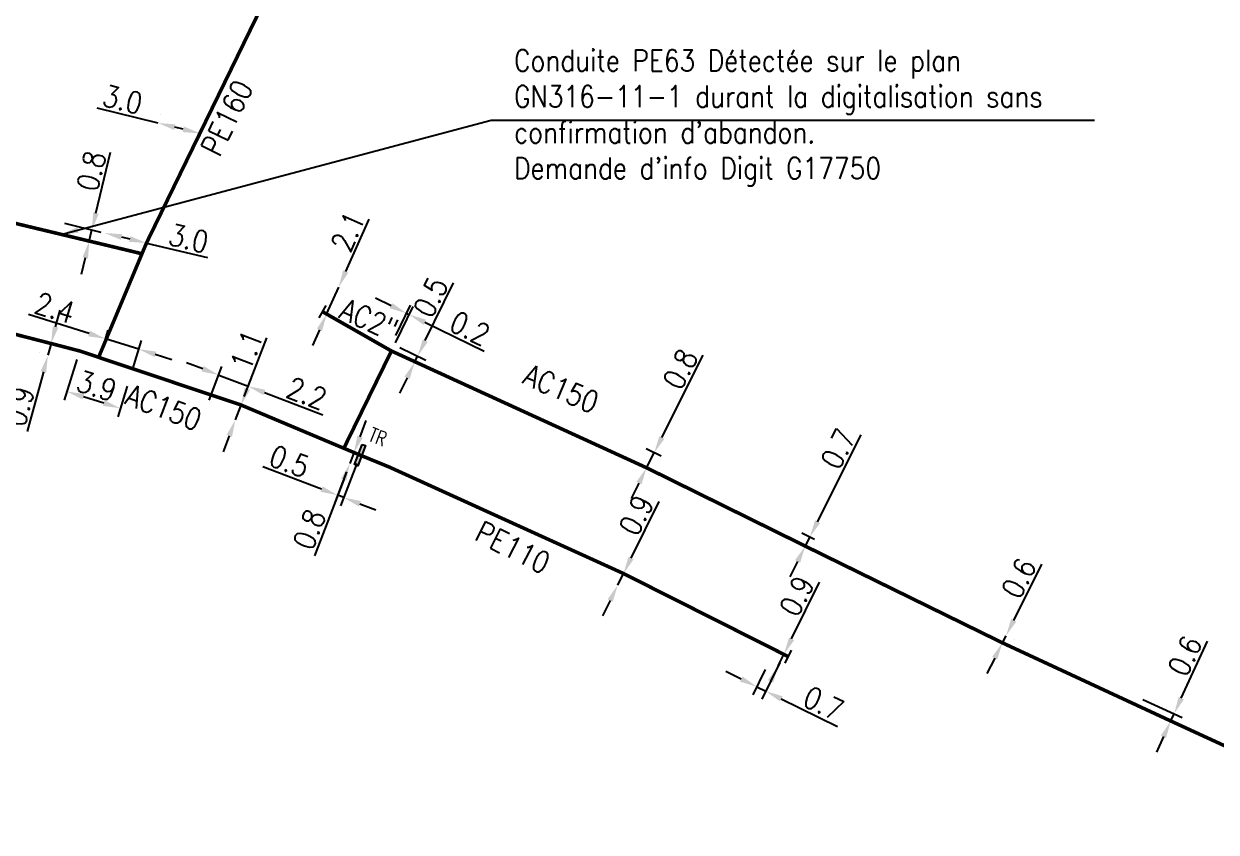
# Model space of a CAD drawing. Header units: millimetres. Extents: x 113999 to 115000, y 123996 to 125006.
# Drawn here: x 114131.7 to 114214.8, y 124883.2 to 124939.5 of the extents above; entities that cross this region are included whole.
import ezdxf
from ezdxf.enums import TextEntityAlignment as Align

# ---------------------------------------------------------------- set-up
doc = ezdxf.new("R2010")
doc.units = ezdxf.units.MM
doc.header["$PDMODE"] = 34
doc.linetypes.add('L_25_AP', pattern=[2000, 1000, 1000])
doc.linetypes.add('L_25_PE', pattern=[2000, 1000, 1000])
doc.layers.get('0').update_dxf_attribs({"linetype": 'CONTINUOUS'})
doc.layers.get('Defpoints').update_dxf_attribs({"linetype": 'CONTINUOUS'})
doc.layers.add('L_150', color=1, linetype='CONTINUOUS')
doc.layers.add('L_340', color=7, linetype='CONTINUOUS')
doc.layers.add('NO_PRINT', color=7, linetype='CONTINUOUS', plot=False)
doc.styles.get("Standard").update_dxf_attribs({"font": 'romans.shx', "width": 0.85})
doc.dimstyles.get("Standard").update_dxf_attribs({"dimtxt": 1.5, "dimasz": 1.2, "dimexe": 0.625, "dimexo": 0.625, "dimgap": 0.25, "dimtad": 1, "dimdec": 1, "dimzin": 0, "dimdsep": 46, "dimtxsty": 'Standard', "dimcen": -0.5, "dimadec": 0, "dimazin": 0, "dimtfac": 1, "dimtdec": 1, "dimtmove": 0, "dimatfit": 3, "dimfxl": 0, "dimtolj": 1, "dimtzin": 0, "dimarcsym": 0})

# ---------------------------------------------------------------- blocks, each defined once
blk = doc.blocks.new('*D62')
at = {"layer": 'Defpoints', "color": 0, "linetype": 'Continuous', "transparency": 16777216}
for p in [(114184.691, 124895.57), (114184.691, 124895.57), (114184.294, 124894.766)]:
    blk.add_point(p, dxfattribs=at)
at = {"layer": 'L_340', "color": 0, "linetype": 'Continuous', "lineweight": -2, "transparency": 16777216}
for p, q in [((114185.221, 124896.647), (114187.167, 124900.595)), ((114184.294, 124894.766), (114184.691, 124895.57)), ((114183.764, 124893.689), (114183.233, 124892.613))]:
    blk.add_line(p, q, dxfattribs=at)
at = {"layer": 'L_340', "color": 0, "linetype": 'Continuous', "transparency": 16777216}
for points in [[(114185.042, 124896.735), (114185.4, 124896.558), (114184.691, 124895.57)], [(114183.584, 124893.778), (114183.943, 124893.601), (114184.294, 124894.766)]]:
    blk.add_solid(points, dxfattribs=at)
at = {"layer": 'L_340', "color": 0, "linetype": 'Continuous', "transparency": 16777216, "insert": (114185.582, 124899.642), "char_height": 1.5, "attachment_point": 5, "rotation": 63.76879}
blk.add_mtext('\\A1;0.9', dxfattribs=at)
blk = doc.blocks.new('*D63')
at = {"layer": 'Defpoints', "color": 0, "linetype": 'Continuous', "transparency": 16777216}
for p in [(114183.669, 124895.081), (114184.691, 124895.57), (114182.8, 124893.317)]:
    blk.add_point(p, dxfattribs=at)
at = {"layer": 'L_340', "color": 0, "linetype": 'Continuous', "lineweight": -2, "transparency": 16777216}
for p, q in [((114184.414, 124895.009), (114183.152, 124892.447)), ((114181.723, 124893.847), (114180.647, 124894.378)), ((114183.393, 124894.52), (114182.524, 124892.756)), ((114182.8, 124893.317), (114183.428, 124893.007)), ((114184.504, 124892.477), (114188.425, 124890.545))]:
    blk.add_line(p, q, dxfattribs=at)
at = {"layer": 'L_340', "color": 0, "linetype": 'Continuous', "transparency": 16777216}
for points in [[(114181.812, 124894.027), (114181.635, 124893.668), (114182.8, 124893.317)], [(114184.593, 124892.656), (114184.416, 124892.298), (114183.428, 124893.007)]]:
    blk.add_solid(points, dxfattribs=at)
at = {"layer": 'L_340', "color": 0, "linetype": 'Continuous', "transparency": 16777216, "insert": (114187.445, 124892.143), "char_height": 1.5, "attachment_point": 5, "rotation": 333.76879}
blk.add_mtext('\\A1;0.7', dxfattribs=at)
blk = doc.blocks.new('L_340_07')
at = {"color": 0, "linetype": 'Continuous', "const_width": 0.25, "flags": 128}
blk.add_lwpolyline([(0, 0), (0.35, 0)], dxfattribs=at)
at = {"color": 0, "linetype": 'Continuous', "flags": 128}
blk.add_lwpolyline([(0.35, -0.5), (0.35, 0.5)], dxfattribs=at)
at = {"color": 0, "linetype": 'Continuous', "width": 0.75, "flags": 3}
for tag, p in [('DEF_LEG', (0.723, -3.465)), ('DEF_COUP', (0.723, -5.965)), ('DEF_TYPE', (0.723, -8.465))]:
    blk.add_attdef(tag, text='', height=1.2, dxfattribs=at).set_placement(p, align=Align.MIDDLE)
blk = doc.blocks.new('*D64')
at = {"layer": 'Defpoints', "color": 0, "linetype": 'Continuous', "transparency": 16777216}
for p in [(114173.511, 124901.206), (114173.511, 124901.206), (114173.114, 124900.402)]:
    blk.add_point(p, dxfattribs=at)
at = {"layer": 'L_150', "color": 0, "linetype": 'Continuous', "lineweight": -2, "transparency": 16777216}
for p, q in [((114174.041, 124902.283), (114175.987, 124906.232)), ((114173.114, 124900.402), (114173.511, 124901.206)), ((114172.584, 124899.325), (114172.053, 124898.249))]:
    blk.add_line(p, q, dxfattribs=at)
at = {"layer": 'L_150', "color": 0, "linetype": 'Continuous', "transparency": 16777216}
for points in [[(114173.862, 124902.371), (114174.22, 124902.194), (114173.511, 124901.206)], [(114172.404, 124899.414), (114172.763, 124899.237), (114173.114, 124900.402)]]:
    blk.add_solid(points, dxfattribs=at)
at = {"layer": 'L_150', "color": 0, "linetype": 'Continuous', "transparency": 16777216, "insert": (114174.402, 124905.278), "char_height": 1.5, "attachment_point": 5, "rotation": 63.76879}
blk.add_mtext('\\A1;0.9', dxfattribs=at)
blk = doc.blocks.new('*D65')
at = {"layer": 'Defpoints', "color": 0, "linetype": 'Continuous', "transparency": 16777216}
for p in [(114155.151, 124909.464), (114154.444, 124908.875), (114154.017, 124906.501)]:
    blk.add_point(p, dxfattribs=at)
at = {"layer": 'L_340', "color": 0, "linetype": 'Continuous', "lineweight": -2, "transparency": 16777216}
for p, q in [((114152.476, 124907.091), (114148.394, 124908.653)), ((114154.221, 124908.291), (114153.374, 124906.078)), ((114154.928, 124908.88), (114153.794, 124905.917)), ((114154.017, 124906.501), (114153.597, 124906.662)), ((114155.138, 124906.072), (114156.259, 124905.643))]:
    blk.add_line(p, q, dxfattribs=at)
at = {"layer": 'L_340', "color": 0, "linetype": 'Continuous', "transparency": 16777216}
for points in [[(114152.548, 124907.277), (114152.405, 124906.904), (114153.597, 124906.662)], [(114155.21, 124906.259), (114155.067, 124905.885), (114154.017, 124906.501)]]:
    blk.add_solid(points, dxfattribs=at)
at = {"layer": 'L_340', "color": 0, "linetype": 'Continuous', "transparency": 16777216, "insert": (114150.232, 124909.02), "char_height": 1.5, "attachment_point": 5, "rotation": 339.06107}
blk.add_mtext('\\A1;0.5', dxfattribs=at)
blk = doc.blocks.new('*D66')
at = {"layer": 'Defpoints', "color": 0, "linetype": 'Continuous', "transparency": 16777216}
for p in [(114154.731, 124909.625), (114155.151, 124909.464), (114154.444, 124908.875)]:
    blk.add_point(p, dxfattribs=at)
at = {"layer": 'L_340', "color": 0, "linetype": 'Continuous', "lineweight": -2, "transparency": 16777216}
for p, q in [((114155.16, 124910.745), (114155.589, 124911.866)), ((114154.567, 124909.687), (114154.147, 124909.848)), ((114154.731, 124909.625), (114154.444, 124908.875)), ((114154.015, 124907.754), (114151.986, 124902.45))]:
    blk.add_line(p, q, dxfattribs=at)
at = {"layer": 'L_340', "color": 0, "linetype": 'Continuous', "transparency": 16777216}
for points in [[(114154.973, 124910.817), (114155.347, 124910.674), (114154.731, 124909.625)], [(114153.828, 124907.826), (114154.202, 124907.683), (114154.444, 124908.875)]]:
    blk.add_solid(points, dxfattribs=at)
at = {"layer": 'L_340', "color": 0, "linetype": 'Continuous', "transparency": 16777216, "insert": (114151.618, 124904.289), "char_height": 1.5, "attachment_point": 5, "rotation": 69.06107}
blk.add_mtext('\\A1;0.8', dxfattribs=at)
blk = doc.blocks.new('L_340_19')
at = {"linetype": 'Continuous'}
blk.add_hatch(color=0, dxfattribs=at).paths.add_polyline_path([(0.125, 0.75), (-0.125, 0.75), (-0.125, -0.75), (0.125, -0.75)])
at = {"color": 0, "linetype": 'Continuous'}
blk.add_lwpolyline([(-0.125, 0.75), (0.125, 0.75), (0.125, -0.75), (-0.125, -0.75)], close=True, dxfattribs=at)
at = {"color": 0, "linetype": 'Continuous', "width": 0.75}
for tag, height, flags, p in [('TR', 1, 8, (0, 1.981)), ('DEF_LEG', 1.2, 3, (0, -5)), ('DEF_COUP', 1.2, 3, (0, -7.5)), ('DEF_TYPE', 1.2, 3, (0, -10))]:
    blk.add_attdef(tag, text='', height=height, dxfattribs=dict(at, flags=flags)).set_placement(p, align=Align.MIDDLE)
blk = doc.blocks.new('*D67')
at = {"layer": 'Defpoints', "color": 0, "linetype": 'Continuous', "transparency": 16777216}
for p in [(114133.627, 124917.239), (114133.627, 124917.239), (114133.405, 124916.418)]:
    blk.add_point(p, dxfattribs=at)
at = {"layer": 'L_150', "color": 0, "linetype": 'Continuous', "lineweight": -2, "transparency": 16777216}
for p, q in [((114133.939, 124918.397), (114134.252, 124919.556)), ((114132.802, 124916.581), (114132.802, 124916.581)), ((114133.627, 124917.239), (114133.405, 124916.418)), ((114133.093, 124915.259), (114131.969, 124911.098))]:
    blk.add_line(p, q, dxfattribs=at)
at = {"layer": 'L_150', "color": 0, "linetype": 'Continuous', "transparency": 16777216}
for points in [[(114133.746, 124918.449), (114134.132, 124918.345), (114133.627, 124917.239)], [(114132.899, 124915.311), (114133.286, 124915.207), (114133.405, 124916.418)]]:
    blk.add_solid(points, dxfattribs=at)
at = {"layer": 'L_150', "color": 0, "linetype": 'Continuous', "transparency": 16777216, "insert": (114131.409, 124912.86), "char_height": 1.5, "attachment_point": 5, "rotation": 74.8983}
blk.add_mtext('\\A1;0.9', dxfattribs=at)
blk = doc.blocks.new('*D68')
at = {"layer": 'Defpoints', "color": 0, "linetype": 'Continuous', "transparency": 16777216}
for p in [(114158.4, 124919.341), (114157.342, 124916.718), (114157.374, 124917.24)]:
    blk.add_point(p, dxfattribs=at)
at = {"layer": 'L_150', "color": 0, "linetype": 'Continuous', "lineweight": -2, "transparency": 16777216}
for p, q in [((114157.322, 124919.868), (114156.244, 124920.395)), ((114157.648, 124917.802), (114158.675, 124919.902)), ((114157.616, 124917.28), (114158.855, 124919.814)), ((114158.4, 124919.341), (114158.581, 124919.253)), ((114159.659, 124918.725), (114163.796, 124916.703))]:
    blk.add_line(p, q, dxfattribs=at)
at = {"layer": 'L_150', "color": 0, "linetype": 'Continuous', "transparency": 16777216}
for points in [[(114157.41, 124920.047), (114157.235, 124919.688), (114158.4, 124919.341)], [(114159.747, 124918.905), (114159.571, 124918.546), (114158.581, 124919.253)]]:
    blk.add_solid(points, dxfattribs=at)
at = {"layer": 'L_150', "color": 0, "linetype": 'Continuous', "transparency": 16777216, "insert": (114162.811, 124918.298), "char_height": 1.5, "attachment_point": 5, "rotation": 333.94561}
blk.add_mtext('\\A1;0.2', dxfattribs=at)
blk = doc.blocks.new('*D69')
at = {"layer": 'Defpoints', "color": 0, "linetype": 'Continuous', "transparency": 16777216}
for p in [(114175.65, 124909.621), (114176.69, 124909.098), (114175.124, 124908.576)]:
    blk.add_point(p, dxfattribs=at)
at = {"layer": 'L_150', "color": 0, "linetype": 'Continuous', "lineweight": -2, "transparency": 16777216}
for p, q in [((114176.19, 124910.693), (114179.073, 124916.426)), ((114176.132, 124909.379), (114175.092, 124909.902)), ((114175.124, 124908.576), (114175.65, 124909.621)), ((114174.585, 124907.504), (114174.046, 124906.432))]:
    blk.add_line(p, q, dxfattribs=at)
at = {"layer": 'L_150', "color": 0, "linetype": 'Continuous', "transparency": 16777216}
for points in [[(114176.011, 124910.783), (114176.368, 124910.603), (114175.65, 124909.621)], [(114174.407, 124907.594), (114174.764, 124907.414), (114175.124, 124908.576)]]:
    blk.add_solid(points, dxfattribs=at)
at = {"layer": 'L_150', "color": 0, "linetype": 'Continuous', "transparency": 16777216, "insert": (114177.467, 124915.459), "char_height": 1.5, "attachment_point": 5, "rotation": 63.29771}
blk.add_mtext('\\A1;0.8', dxfattribs=at)
blk = doc.blocks.new('*D70')
at = {"layer": 'Defpoints', "color": 0, "linetype": 'Continuous', "transparency": 16777216}
for p in [(114186.497, 124903.747), (114187.391, 124903.298), (114187.077, 124902.675)]:
    blk.add_point(p, dxfattribs=at)
at = {"layer": 'L_150', "color": 0, "linetype": 'Continuous', "lineweight": -2, "transparency": 16777216}
for p, q in [((114187.037, 124904.819), (114190.081, 124910.87)), ((114186.519, 124902.956), (114185.626, 124903.405)), ((114186.832, 124903.579), (114185.939, 124904.028)), ((114186.184, 124903.125), (114186.497, 124903.747)), ((114185.645, 124902.053), (114185.105, 124900.981))]:
    blk.add_line(p, q, dxfattribs=at)
at = {"layer": 'L_150', "color": 0, "linetype": 'Continuous', "transparency": 16777216}
for points in [[(114186.858, 124904.909), (114187.215, 124904.729), (114186.497, 124903.747)], [(114185.466, 124902.142), (114185.823, 124901.963), (114186.184, 124903.125)]]:
    blk.add_solid(points, dxfattribs=at)
at = {"layer": 'L_150', "color": 0, "linetype": 'Continuous', "transparency": 16777216, "insert": (114188.475, 124909.903), "char_height": 1.5, "attachment_point": 5, "rotation": 63.29339}
blk.add_mtext('\\A1;0.7', dxfattribs=at)
blk = doc.blocks.new('*D71')
at = {"layer": 'Defpoints', "color": 0, "linetype": 'Continuous', "transparency": 16777216}
for p in [(114200.166, 124896.871), (114200.166, 124896.871), (114199.917, 124896.376)]:
    blk.add_point(p, dxfattribs=at)
at = {"layer": 'L_150', "color": 0, "linetype": 'Continuous', "lineweight": -2, "transparency": 16777216}
for p, q in [((114200.705, 124897.943), (114202.67, 124901.848)), ((114199.917, 124896.376), (114200.166, 124896.871)), ((114200.475, 124896.096), (114200.475, 124896.096)), ((114200.724, 124896.59), (114200.724, 124896.59)), ((114199.378, 124895.304), (114198.839, 124894.232))]:
    blk.add_line(p, q, dxfattribs=at)
at = {"layer": 'L_150', "color": 0, "linetype": 'Continuous', "transparency": 16777216}
for points in [[(114200.526, 124898.033), (114200.884, 124897.853), (114200.166, 124896.871)], [(114199.199, 124895.394), (114199.557, 124895.215), (114199.917, 124896.376)]]:
    blk.add_solid(points, dxfattribs=at)
at = {"layer": 'L_150', "color": 0, "linetype": 'Continuous', "transparency": 16777216, "insert": (114201.064, 124900.881), "char_height": 1.5, "attachment_point": 5, "rotation": 63.29339}
blk.add_mtext('\\A1;0.6', dxfattribs=at)
blk = doc.blocks.new('*D72')
at = {"layer": 'Defpoints', "color": 0, "linetype": 'Continuous', "transparency": 16777216}
for p in [(114209.142, 124892.691), (114211.645, 124890.929), (114211.876, 124891.431)]:
    blk.add_point(p, dxfattribs=at)
at = {"layer": 'L_150', "color": 0, "linetype": 'Continuous', "lineweight": -2, "transparency": 16777216}
for p, q in [((114212.378, 124892.521), (114214.207, 124896.492)), ((114209.71, 124892.43), (114212.444, 124891.17)), ((114211.645, 124890.929), (114211.876, 124891.431)), ((114211.143, 124889.839), (114210.641, 124888.749))]:
    blk.add_line(p, q, dxfattribs=at)
at = {"layer": 'L_150', "color": 0, "linetype": 'Continuous', "transparency": 16777216}
for points in [[(114212.197, 124892.605), (114212.56, 124892.438), (114211.876, 124891.431)], [(114210.961, 124889.923), (114211.325, 124889.755), (114211.645, 124890.929)]]:
    blk.add_solid(points, dxfattribs=at)
at = {"layer": 'L_150', "color": 0, "linetype": 'Continuous', "transparency": 16777216, "insert": (114212.636, 124895.47), "char_height": 1.5, "attachment_point": 5, "rotation": 65.26792}
blk.add_mtext('\\A1;0.6', dxfattribs=at)
blk = doc.blocks.new('*D362')
at = {"layer": 'Defpoints', "color": 0, "linetype": 'Continuous', "transparency": 16777216}
for p in [(114133.947, 124925.763), (114136.475, 124925.156), (114138.537, 124923.838)]:
    blk.add_point(p, dxfattribs=at)
at = {"layer": 'L_150', "color": 0, "linetype": 'Continuous', "lineweight": -2, "transparency": 16777216}
for p, q in [((114136.755, 124926.322), (114137.776, 124930.573)), ((114134.554, 124925.617), (114137.083, 124925.01)), ((114136.289, 124924.377), (114136.475, 124925.156)), ((114137.929, 124923.984), (114135.681, 124924.523)), ((114136.008, 124923.211), (114135.728, 124922.044))]:
    blk.add_line(p, q, dxfattribs=at)
at = {"layer": 'L_150', "color": 0, "linetype": 'Continuous', "transparency": 16777216}
for points in [[(114136.561, 124926.369), (114136.95, 124926.276), (114136.475, 124925.156)], [(114135.814, 124923.257), (114136.203, 124923.164), (114136.289, 124924.377)]]:
    blk.add_solid(points, dxfattribs=at)
at = {"layer": 'L_150', "color": 0, "linetype": 'Continuous', "transparency": 16777216, "insert": (114136.433, 124929.265), "char_height": 1.5, "attachment_point": 5, "rotation": 76.50236}
blk.add_mtext('\\A1;0.8', dxfattribs=at)
blk = doc.blocks.new('*D404')
at = {"layer": 'Defpoints', "color": 0, "linetype": 'Continuous', "transparency": 16777216}
for p in [(114146.867, 124912.952), (114146.474, 124911.925), (114146.474, 124911.925)]:
    blk.add_point(p, dxfattribs=at)
at = {"layer": 'L_150', "color": 0, "linetype": 'Continuous', "lineweight": -2, "transparency": 16777216}
for p, q in [((114147.296, 124914.073), (114148.663, 124917.645)), ((114146.474, 124911.925), (114146.867, 124912.952)), ((114146.045, 124910.804), (114145.616, 124909.683))]:
    blk.add_line(p, q, dxfattribs=at)
at = {"layer": 'L_150', "color": 0, "linetype": 'Continuous', "transparency": 16777216}
for points in [[(114147.109, 124914.144), (114147.483, 124914.001), (114146.867, 124912.952)], [(114145.858, 124910.875), (114146.232, 124910.732), (114146.474, 124911.925)]]:
    blk.add_solid(points, dxfattribs=at)
at = {"layer": 'L_150', "color": 0, "linetype": 'Continuous', "transparency": 16777216, "insert": (114147.26, 124916.777), "char_height": 1.5, "attachment_point": 5, "rotation": 69.06107}
blk.add_mtext('\\A1;1.1', dxfattribs=at)
blk = doc.blocks.new('*D405')
at = {"layer": 'Defpoints', "color": 0, "linetype": 'Continuous', "ltscale": 0.5, "transparency": 16777216}
for p in [(114145.312, 124915.044), (114144.419, 124912.711), (114146.867, 124912.952)]:
    blk.add_point(p, dxfattribs=at)
at = {"layer": 'L_150', "color": 0, "linetype": 'Continuous', "lineweight": -2, "ltscale": 0.5, "transparency": 16777216}
for p, q in [((114144.192, 124915.473), (114143.071, 124915.902)), ((114144.643, 124913.295), (114145.536, 124915.628)), ((114145.312, 124915.044), (114147.367, 124914.258)), ((114147.091, 124913.536), (114147.59, 124914.842)), ((114148.488, 124913.829), (114152.571, 124912.267))]:
    blk.add_line(p, q, dxfattribs=at)
at = {"layer": 'L_150', "color": 0, "linetype": 'Continuous', "ltscale": 0.5, "transparency": 16777216}
for points in [[(114144.263, 124915.66), (114144.12, 124915.287), (114145.312, 124915.044)], [(114148.559, 124914.016), (114148.416, 124913.643), (114147.367, 124914.258)]]:
    blk.add_solid(points, dxfattribs=at)
at = {"layer": 'L_150', "color": 0, "linetype": 'Continuous', "ltscale": 0.5, "transparency": 16777216, "insert": (114151.447, 124913.768), "char_height": 1.5, "attachment_point": 5, "rotation": 339.06107}
blk.add_mtext('\\A1;2.2', dxfattribs=at)
blk = doc.blocks.new('*D406')
at = {"layer": 'Defpoints', "color": 0, "linetype": 'Continuous', "ltscale": 0.5, "transparency": 16777216}
for p in [(114135.618, 124916.72), (114139.127, 124914.874), (114134.732, 124913.89)]:
    blk.add_point(p, dxfattribs=at)
at = {"layer": 'L_150', "color": 0, "linetype": 'Continuous', "lineweight": -2, "ltscale": 0.5, "transparency": 16777216}
for p, q in [((114135.431, 124916.124), (114134.546, 124913.293)), ((114138.94, 124914.277), (114138.268, 124912.129)), ((114137.309, 124913.083), (114135.878, 124913.531))]:
    blk.add_line(p, q, dxfattribs=at)
at = {"layer": 'L_150', "color": 0, "linetype": 'Continuous', "ltscale": 0.5, "transparency": 16777216}
for points in [[(114135.937, 124913.722), (114135.818, 124913.34), (114134.732, 124913.89)], [(114137.369, 124913.274), (114137.249, 124912.892), (114138.454, 124912.725)]]:
    blk.add_solid(points, dxfattribs=at)
at = {"layer": 'L_150', "color": 0, "linetype": 'Continuous', "ltscale": 0.5, "transparency": 16777216, "insert": (114136.808, 124914.288), "char_height": 1.5, "attachment_point": 5, "rotation": 342.62675}
blk.add_mtext('\\A1;3.9', dxfattribs=at)
blk = doc.blocks.new('*D407')
at = {"layer": 'Defpoints', "color": 0, "linetype": 'Continuous', "ltscale": 0.5, "transparency": 16777216}
for p in [(114153.667, 124921.162), (114153.667, 124921.162), (114152.827, 124919.292)]:
    blk.add_point(p, dxfattribs=at)
at = {"layer": 'L_340', "color": 0, "linetype": 'Continuous', "lineweight": -2, "ltscale": 0.5, "transparency": 16777216}
for p, q in [((114154.159, 124922.257), (114155.801, 124925.912)), ((114152.827, 124919.292), (114153.667, 124921.162)), ((114152.335, 124918.198), (114151.843, 124917.103))]:
    blk.add_line(p, q, dxfattribs=at)
at = {"layer": 'L_340', "color": 0, "linetype": 'Continuous', "ltscale": 0.5, "transparency": 16777216}
for points in [[(114153.976, 124922.339), (114154.341, 124922.175), (114153.667, 124921.162)], [(114152.152, 124918.28), (114152.517, 124918.116), (114152.827, 124919.292)]]:
    blk.add_solid(points, dxfattribs=at)
at = {"layer": 'L_340', "color": 0, "linetype": 'Continuous', "ltscale": 0.5, "transparency": 16777216, "insert": (114154.314, 124925.042), "char_height": 1.5, "attachment_point": 5, "rotation": 65.80355}
blk.add_mtext('\\A1;2.1', dxfattribs=at)
blk = doc.blocks.new('*D408')
at = {"layer": 'Defpoints', "color": 0, "linetype": 'Continuous', "ltscale": 0.5, "transparency": 16777216}
for p in [(114157.342, 124916.718), (114157.374, 124917.24), (114158.959, 124915.927)]:
    blk.add_point(p, dxfattribs=at)
at = {"layer": 'L_150', "color": 0, "linetype": 'Continuous', "lineweight": -2, "ltscale": 0.5, "transparency": 16777216}
for p, q in [((114159.698, 124917.439), (114161.664, 124921.46)), ((114157.935, 124916.966), (114159.733, 124916.087)), ((114157.903, 124916.444), (114159.521, 124915.653)), ((114158.959, 124915.927), (114159.171, 124916.361)), ((114158.432, 124914.849), (114157.905, 124913.771))]:
    blk.add_line(p, q, dxfattribs=at)
at = {"layer": 'L_150', "color": 0, "linetype": 'Continuous', "ltscale": 0.5, "transparency": 16777216}
for points in [[(114159.519, 124917.527), (114159.878, 124917.352), (114159.171, 124916.361)], [(114158.252, 124914.937), (114158.612, 124914.762), (114158.959, 124915.927)]]:
    blk.add_solid(points, dxfattribs=at)
at = {"layer": 'L_150', "color": 0, "linetype": 'Continuous', "ltscale": 0.5, "transparency": 16777216, "insert": (114160.069, 124920.474), "char_height": 1.5, "attachment_point": 5, "rotation": 63.94561}
blk.add_mtext('\\A1;0.5', dxfattribs=at)
blk = doc.blocks.new('*D464')
at = {"layer": 'Defpoints', "color": 0, "linetype": 'Continuous', "transparency": 16777216}
for p in [(114137.357, 124924.944), (114137.357, 124924.944), (114140.275, 124924.244)]:
    blk.add_point(p, dxfattribs=at)
at = {"layer": 'L_150', "color": 0, "linetype": 'Continuous', "lineweight": -2, "transparency": 16777216}
for p, q in [((114138.524, 124924.664), (114139.108, 124924.524)), ((114140.275, 124924.244), (114144.525, 124923.223))]:
    blk.add_line(p, q, dxfattribs=at)
at = {"layer": 'L_150', "color": 0, "linetype": 'Continuous', "transparency": 16777216}
for points in [[(114138.571, 124924.858), (114138.478, 124924.469), (114137.357, 124924.944)], [(114139.154, 124924.718), (114139.061, 124924.329), (114140.275, 124924.244)]]:
    blk.add_solid(points, dxfattribs=at)
at = {"layer": 'L_150', "color": 0, "linetype": 'Continuous', "transparency": 16777216, "insert": (114143.217, 124924.566), "char_height": 1.5, "attachment_point": 5, "rotation": 346.50236}
blk.add_mtext('\\A1;3.0', dxfattribs=at)
blk = doc.blocks.new('*D465')
at = {"layer": 'Defpoints', "color": 0, "linetype": 'Continuous', "transparency": 16777216}
for p in [(114141.083, 124932.606), (114141.083, 124932.606), (114143.996, 124931.886)]:
    blk.add_point(p, dxfattribs=at)
at = {"layer": 'L_150', "color": 0, "linetype": 'Continuous', "lineweight": -2, "transparency": 16777216}
for p, q in [((114141.083, 124932.606), (114136.84, 124933.654)), ((114141.233, 124933.212), (114141.233, 124933.212)), ((114144.146, 124932.492), (114144.146, 124932.492)), ((114142.831, 124932.174), (114142.248, 124932.318))]:
    blk.add_line(p, q, dxfattribs=at)
at = {"layer": 'L_150', "color": 0, "linetype": 'Continuous', "transparency": 16777216}
for points in [[(114142.296, 124932.512), (114142.2, 124932.123), (114141.083, 124932.606)], [(114142.879, 124932.368), (114142.783, 124931.979), (114143.996, 124931.886)]]:
    blk.add_solid(points, dxfattribs=at)
at = {"layer": 'L_150', "color": 0, "linetype": 'Continuous', "transparency": 16777216, "insert": (114138.619, 124934.245), "char_height": 1.5, "attachment_point": 5, "rotation": 346.11731}
blk.add_mtext('\\A1;3.0', dxfattribs=at)
blk = doc.blocks.new('*D475')
at = {"layer": 'Defpoints', "color": 0, "linetype": 'Continuous', "transparency": 16777216}
for p in [(114137.426, 124917.57), (114137.26, 124917.042), (114139.127, 124914.874)]:
    blk.add_point(p, dxfattribs=at)
at = {"layer": 'L_150', "color": 0, "linetype": 'Continuous', "lineweight": -2, "transparency": 16777216}
for p, q in [((114136.28, 124917.929), (114132.05, 124919.252)), ((114139.743, 124916.845), (114137.426, 124917.57)), ((114137.447, 124917.639), (114137.612, 124918.167)), ((114139.313, 124915.47), (114139.93, 124917.442)), ((114140.889, 124916.487), (114142.034, 124916.129))]:
    blk.add_line(p, q, dxfattribs=at)
at = {"layer": 'L_150', "color": 0, "linetype": 'Continuous', "transparency": 16777216}
for points in [[(114136.34, 124918.12), (114136.221, 124917.738), (114137.426, 124917.57)], [(114140.948, 124916.678), (114140.829, 124916.296), (114139.743, 124916.845)]]:
    blk.add_solid(points, dxfattribs=at)
at = {"layer": 'L_150', "color": 0, "linetype": 'Continuous', "transparency": 16777216, "insert": (114133.891, 124919.724), "char_height": 1.5, "attachment_point": 5, "rotation": 342.62675}
blk.add_mtext('\\A1;2.4', dxfattribs=at)

msp = doc.modelspace()

# ---------------------------------------------------------------- linework, layer by layer
at = {"layer": 'L_150', "linetype": 'L_25_PE', "flags": 128}
msp.add_lwpolyline([(114136.94, 124916.277, 0.25, 0.25, 0), (114137.26, 124917.042, 0.25, 0.25, 0), (114140.276, 124924.248, 0.25, 0.25, 0), (114143.996, 124931.886, 0.25, 0.25, 0), (114148.523, 124941.18, 0.25, 0.25, 0), (114151.599, 124948.218, 0.25, 0.25, 0), (114153.887, 124952.649, 0.25, 0.25, 0), (114159.391, 124964.064, 0.25, 0.25, 0), (114160.663, 124967.17, 0.25, 0.25, 0), (114164.647, 124975.533, 0.25, 0.25, 0), (114166.586, 124979.343, 0.25, 0.25, 0), (114170.488, 124987.362, 0.25, 0.25, 0), (114172.065, 124991.215, 0.25, 0.25, 0), (114171.398, 124991.549, 0.25, 0.25, 0), (114172.007, 124992.847, 0.25, 0.25, 0), (114174.78, 124999.543, 0.25, 0.25, 0), (114174.969, 125000, 0, 0, 0)], format="xyseb", dxfattribs=at)
at = {"layer": 'L_150', "linetype": 'L_25_PE', "ltscale": 0.5, "const_width": 0.25}
msp.add_lwpolyline([(114119.717, 124928.355), (114128.816, 124926.171), (114139.961, 124923.496)], dxfattribs=at)
at = {"layer": 'L_150', "linetype": 'L_25_AP', "ltscale": 0.5, "const_width": 0.25}
for points in [[(114107.908, 124923.928), (114113.285, 124922.468), (114114.879, 124922.059), (114133.627, 124917.239), (114135.618, 124916.72), (114146.867, 124912.952), (114154.027, 124909.937), (114155.151, 124909.464)], [(114152.827, 124919.292), (114157.342, 124916.718)], [(114154.027, 124909.937), (114157.342, 124916.718), (114175.124, 124908.576), (114175.124, 124908.576), (114187.077, 124902.675), (114199.917, 124896.376), (114211.645, 124890.929), (114217.092, 124888.42), (114229.767, 124886.127), (114242.877, 124884.21), (114245.47, 124883.82), (114249.079, 124883.306), (114249.915, 124883.446)]]:
    msp.add_lwpolyline(points, dxfattribs=at)
at = {"layer": 'L_150', "linetype": 'L_25_PE', "const_width": 0.25, "flags": 128}
msp.add_lwpolyline([(114155.151, 124909.464), (114157.192, 124908.629), (114173.511, 124901.206), (114184.691, 124895.57)], dxfattribs=at)

# ---------------------------------------------------------------- block references
at = {"layer": 'L_340', "ltscale": 0.5, "rotation": 150.3108203825561}
msp.add_blockref('L_340_07', (114152.827, 124919.292), dxfattribs=at)
at = {"layer": 'L_340'}
ref = msp.add_blockref('L_340_19', (114155.151, 124909.464), dxfattribs=dict(at, rotation=339.061068564237))
ref.add_attrib('TR', 'TR', dxfattribs={"layer": '0', "color": 0, "linetype": 'Continuous', "height": 1, "rotation": 339.06107, "width": 0.75, "flags": 8}).set_placement((114156.384, 124910.736), align=Align.MIDDLE)
at = {"layer": 'L_340', "rotation": 333.7687902969114}
msp.add_blockref('L_340_07', (114184.691, 124895.57), dxfattribs=at)

# ---------------------------------------------------------------- texts
at = {"layer": 'L_150', "linetype": 'Continuous', "width": 0.85}
for s, rotation, p in [('PE160', 64.02689, (114145.882, 124932.966)), ('AC2"', 336.59339, (114155.786, 124918.921)), ('AC150', 336.35816, (114169.179, 124914.088)), ('AC150', 339.06107, (114141.478, 124912.786)), ('PE110', 332.84938, (114165.802, 124903.026))]:
    msp.add_text(s, height=1.5, rotation=rotation, dxfattribs=at).set_placement(p, align=Align.MIDDLE)
at = {"layer": 'NO_PRINT', "linetype": 'Continuous', "insert": (114165.885, 124937.713), "char_height": 1.5, "attachment_point": 1}
msp.add_mtext("\\A1;Conduite PE63 Détectée sur le plan\\PGN316-11-1 durant la digitalisation sans\\Pconfirmation d'abandon.\\PDemande d'info Digit G17750", dxfattribs=at)

# ---------------------------------------------------------------- dimensions: what is measured, and where the dimension line sits
at = {"layer": 'L_150', "linetype": 'Continuous'}
dim = msp.add_linear_dim(base=(114141.083, 124932.606), p1=(114143.996, 124931.886), p2=(114141.083, 124932.606), angle=346.11731, dimstyle='Standard', dxfattribs=at)
dim.commit()
dim.dimension.update_dxf_attribs({"geometry": '*D465', "text_midpoint": (114138.619, 124934.245)})
for base, p1, p2, angle, picture, middle in [((114136.475, 124925.156), (114138.537, 124923.838), (114133.947, 124925.763), 256.50236, '*D362', (114137.406, 124929.031)), ((114137.357, 124924.944), (114140.275, 124924.244), (114137.357, 124924.944), 346.50236, '*D464', (114142.983, 124923.593)), ((114137.426, 124917.57), (114139.127, 124914.874), (114137.26, 124917.042), 162.62675, '*D475', (114133.593, 124918.77)), ((114158.4, 124919.341), (114157.342, 124916.718), (114157.374, 124917.24), 333.94561, '*D68', (114162.371, 124917.399)), ((114133.627, 124917.239), (114133.405, 124916.418), (114133.627, 124917.239), 254.8983, '*D67', (114132.375, 124912.599)), ((114186.497, 124903.747), (114187.077, 124902.675), (114187.391, 124903.298), 243.29339, '*D70', (114189.368, 124909.454)), ((114173.511, 124901.206), (114173.114, 124900.402), (114173.511, 124901.206), 243.76879, '*D64', (114175.299, 124904.836)), ((114200.166, 124896.871), (114199.917, 124896.376), (114200.166, 124896.871), 243.29339, '*D71', (114201.957, 124900.431)), ((114211.876, 124891.431), (114211.645, 124890.929), (114209.142, 124892.691), 245.26792, '*D72', (114213.544, 124895.052))]:
    dim = msp.add_linear_dim(base=base, p1=p1, p2=p2, angle=angle, dimstyle='Standard', dxfattribs=at)
    dim.commit()
    dim.dimension.update_dxf_attribs({"geometry": picture, "text_midpoint": middle, "dimtype": 160})
at = {"layer": 'L_150', "linetype": 'Continuous', "ltscale": 0.5}
for base, p1, p2, angle, picture, middle in [((114158.959, 124915.927), (114157.374, 124917.24), (114157.342, 124916.718), 63.94561, '*D408', (114160.967, 124920.035)), ((114134.732, 124913.89), (114139.127, 124914.874), (114135.618, 124916.72), 342.62675, '*D406', (114136.509, 124913.333)), ((114145.312, 124915.044), (114146.867, 124912.952), (114144.419, 124912.711), 339.06107, '*D405', (114151.09, 124912.834))]:
    dim = msp.add_linear_dim(base=base, p1=p1, p2=p2, angle=angle, dimstyle='Standard', dxfattribs=at)
    dim.commit()
    dim.dimension.update_dxf_attribs({"geometry": picture, "text_midpoint": middle, "dimtype": 160})
at = {"layer": 'L_150', "linetype": 'Continuous'}
dim = msp.add_linear_dim(base=(114146.474, 124911.925), p1=(114146.867, 124912.952), p2=(114146.474, 124911.925), angle=69.06107, dimstyle='Standard', override={"dimatfit": 0}, dxfattribs=at)
dim.commit()
dim.dimension.update_dxf_attribs({"geometry": '*D404', "text_midpoint": (114148.194, 124916.419), "dimtype": 160})
dim = msp.add_linear_dim(base=(114175.65, 124909.621), p1=(114175.124, 124908.576), p2=(114176.69, 124909.098), angle=243.29771, text='0.8', dimstyle='Standard', dxfattribs=at)
dim.commit()
dim.dimension.update_dxf_attribs({"geometry": '*D69', "text_midpoint": (114178.361, 124915.01), "dimtype": 160})
at = {"layer": 'L_340', "linetype": 'Continuous', "ltscale": 0.5}
dim = msp.add_linear_dim(base=(114153.667, 124921.162), p1=(114152.827, 124919.292), p2=(114153.667, 124921.162), angle=245.80355, dimstyle='Standard', override={"dimscale": 1, "dimlfac": 1, "dimlunit": 2, "dimatfit": 0}, dxfattribs=at)
dim.commit()
dim.dimension.update_dxf_attribs({"geometry": '*D407', "text_midpoint": (114155.226, 124924.632), "dimtype": 160})
at = {"layer": 'L_340', "linetype": 'Continuous'}
for base, p1, p2, angle, picture, middle in [((114154.731, 124909.625), (114154.444, 124908.875), (114155.151, 124909.464), 249.06107, '*D66', (114152.552, 124903.931)), ((114154.0175, 124906.5009), (114154.444, 124908.8749), (114155.1512, 124909.4637), 159.06107, '*D65', (114149.8747, 124908.0861)), ((114184.691, 124895.57), (114184.294, 124894.766), (114184.691, 124895.57), 243.76879, '*D62', (114186.479, 124899.2)), ((114182.8, 124893.317), (114184.691, 124895.57), (114183.669, 124895.081), 333.76879, '*D63', (114187.003, 124891.246))]:
    dim = msp.add_linear_dim(base=base, p1=p1, p2=p2, angle=angle, dimstyle='Standard', dxfattribs=at)
    dim.commit()
    dim.dimension.update_dxf_attribs({"geometry": picture, "text_midpoint": middle, "dimtype": 160})

# ---------------------------------------------------------------- leaders
at = {"layer": 'NO_PRINT', "linetype": 'Continuous', "annotation_type": 0, "has_hookline": 1, "hookline_direction": 0, "text_width": 41.771}
msp.add_leader([(114134.341, 124924.845), (114164.301, 124932.809)], dimstyle='Standard', override={"dimgap": 0.25, "dimtad": 1}, dxfattribs=at)

doc.saveas('drawing.dxf')
